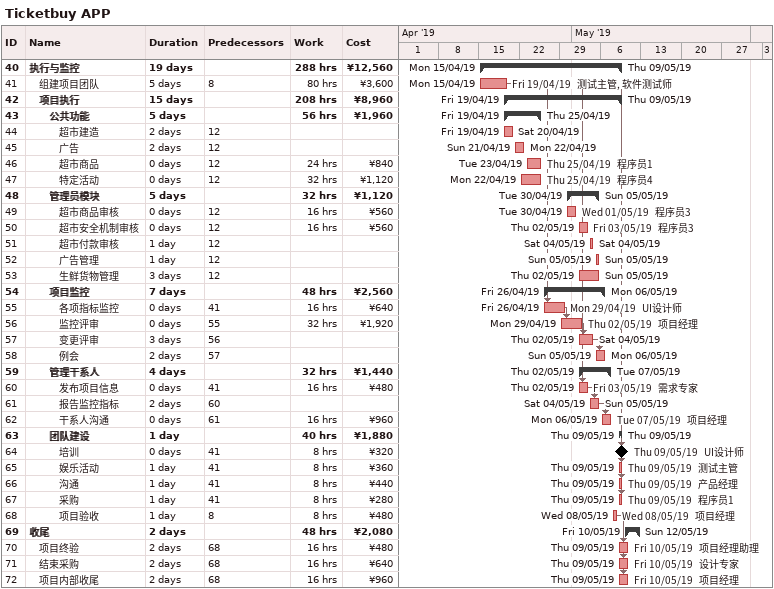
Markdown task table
Ticketbuy APP

| ID | Level | Task | Duration | Start | Finish | Predecessors | Resources | Work (h) | Cost (¥) |
|---|---|---|---|---|---|---|---|---|---|
| 40 | 1 | **执行与监控** | 19d | 2019-04-15 | 2019-05-09 |  |  | 288 | 12560 |
| 41 | 2 | 组建项目团队 | 5d | 2019-04-15 | 2019-04-19 | 8 | 测试主管, 软件测试师 | 80 | 3600 |
| 42 | 2 | **项目执行** | 15d | 2019-04-19 | 2019-05-09 |  |  | 208 | 8960 |
| 43 | 3 | **公共功能** | 5d | 2019-04-19 | 2019-04-25 |  |  | 56 | 1960 |
| 44 | 4 | 超市建造 | 2d | 2019-04-19 | 2019-04-20 | 12 |  |  |  |
| 45 | 4 | 广告 | 2d | 2019-04-21 | 2019-04-22 | 12 |  |  |  |
| 46 | 4 | 超市商品 | 0d | 2019-04-23 | 2019-04-25 | 12 | 程序员1 | 24 | 840 |
| 47 | 4 | 特定活动 | 0d | 2019-04-22 | 2019-04-25 | 12 | 程序员4 | 32 | 1120 |
| 48 | 3 | **管理员模块** | 5d | 2019-04-30 | 2019-05-05 |  |  | 32 | 1120 |
| 49 | 4 | 超市商品审核 | 0d | 2019-04-30 | 2019-05-01 | 12 | 程序员3 | 16 | 560 |
| 50 | 4 | 超市安全机制审核 | 0d | 2019-05-02 | 2019-05-03 | 12 | 程序员3 | 16 | 560 |
| 51 | 4 | 超市付款审核 | 1d | 2019-05-04 | 2019-05-04 | 12 |  |  |  |
| 52 | 4 | 广告管理 | 1d | 2019-05-05 | 2019-05-05 | 12 |  |  |  |
| 53 | 4 | 生鲜货物管理 | 3d | 2019-05-02 | 2019-05-05 | 12 |  |  |  |
| 54 | 3 | **项目监控** | 7d | 2019-04-26 | 2019-05-06 |  |  | 48 | 2560 |
| 55 | 4 | 各项指标监控 | 0d | 2019-04-26 | 2019-04-29 | 41 | UI设计师 | 16 | 640 |
| 56 | 4 | 监控评审 | 0d | 2019-04-29 | 2019-05-02 | 55 | 项目经理 | 32 | 1920 |
| 57 | 4 | 变更评审 | 3d | 2019-05-02 | 2019-05-04 | 56 |  |  |  |
| 58 | 4 | 例会 | 2d | 2019-05-05 | 2019-05-06 | 57 |  |  |  |
| 59 | 3 | **管理干系人** | 4d | 2019-05-02 | 2019-05-07 |  |  | 32 | 1440 |
| 60 | 4 | 发布项目信息 | 0d | 2019-05-02 | 2019-05-03 | 41 | 需求专家 | 16 | 480 |
| 61 | 4 | 报告监控指标 | 2d | 2019-05-04 | 2019-05-05 | 60 |  |  |  |
| 62 | 4 | 干系人沟通 | 0d | 2019-05-06 | 2019-05-07 | 61 | 项目经理 | 16 | 960 |
| 63 | 3 | **团队建设** | 1d | 2019-05-09 | 2019-05-09 |  |  | 40 | 1880 |
| 64 | 4 | 培训 | 0d | 2019-05-09 | 2019-05-09 | 41 | UI设计师 | 8 | 320 |
| 65 | 4 | 娱乐活动 | 1d | 2019-05-09 | 2019-05-09 | 41 | 测试主管 | 8 | 360 |
| 66 | 4 | 沟通 | 1d | 2019-05-09 | 2019-05-09 | 41 | 产品经理 | 8 | 440 |
| 67 | 4 | 采购 | 1d | 2019-05-09 | 2019-05-09 | 41 | 程序员1 | 8 | 280 |
| 68 | 4 | 项目验收 | 1d | 2019-05-08 | 2019-05-08 | 8 | 项目经理 | 8 | 480 |
| 69 | 1 | **收尾** | 2d | 2019-05-10 | 2019-05-12 |  |  | 48 | 2080 |
| 70 | 2 | 项目终验 | 2d | 2019-05-09 | 2019-05-10 | 68 | 项目经理助理 | 16 | 480 |
| 71 | 2 | 结束采购 | 2d | 2019-05-09 | 2019-05-10 | 68 | 设计专家 | 16 | 640 |
| 72 | 2 | 项目内部收尾 | 2d | 2019-05-09 | 2019-05-10 | 68 | 项目经理 | 16 | 960 |
